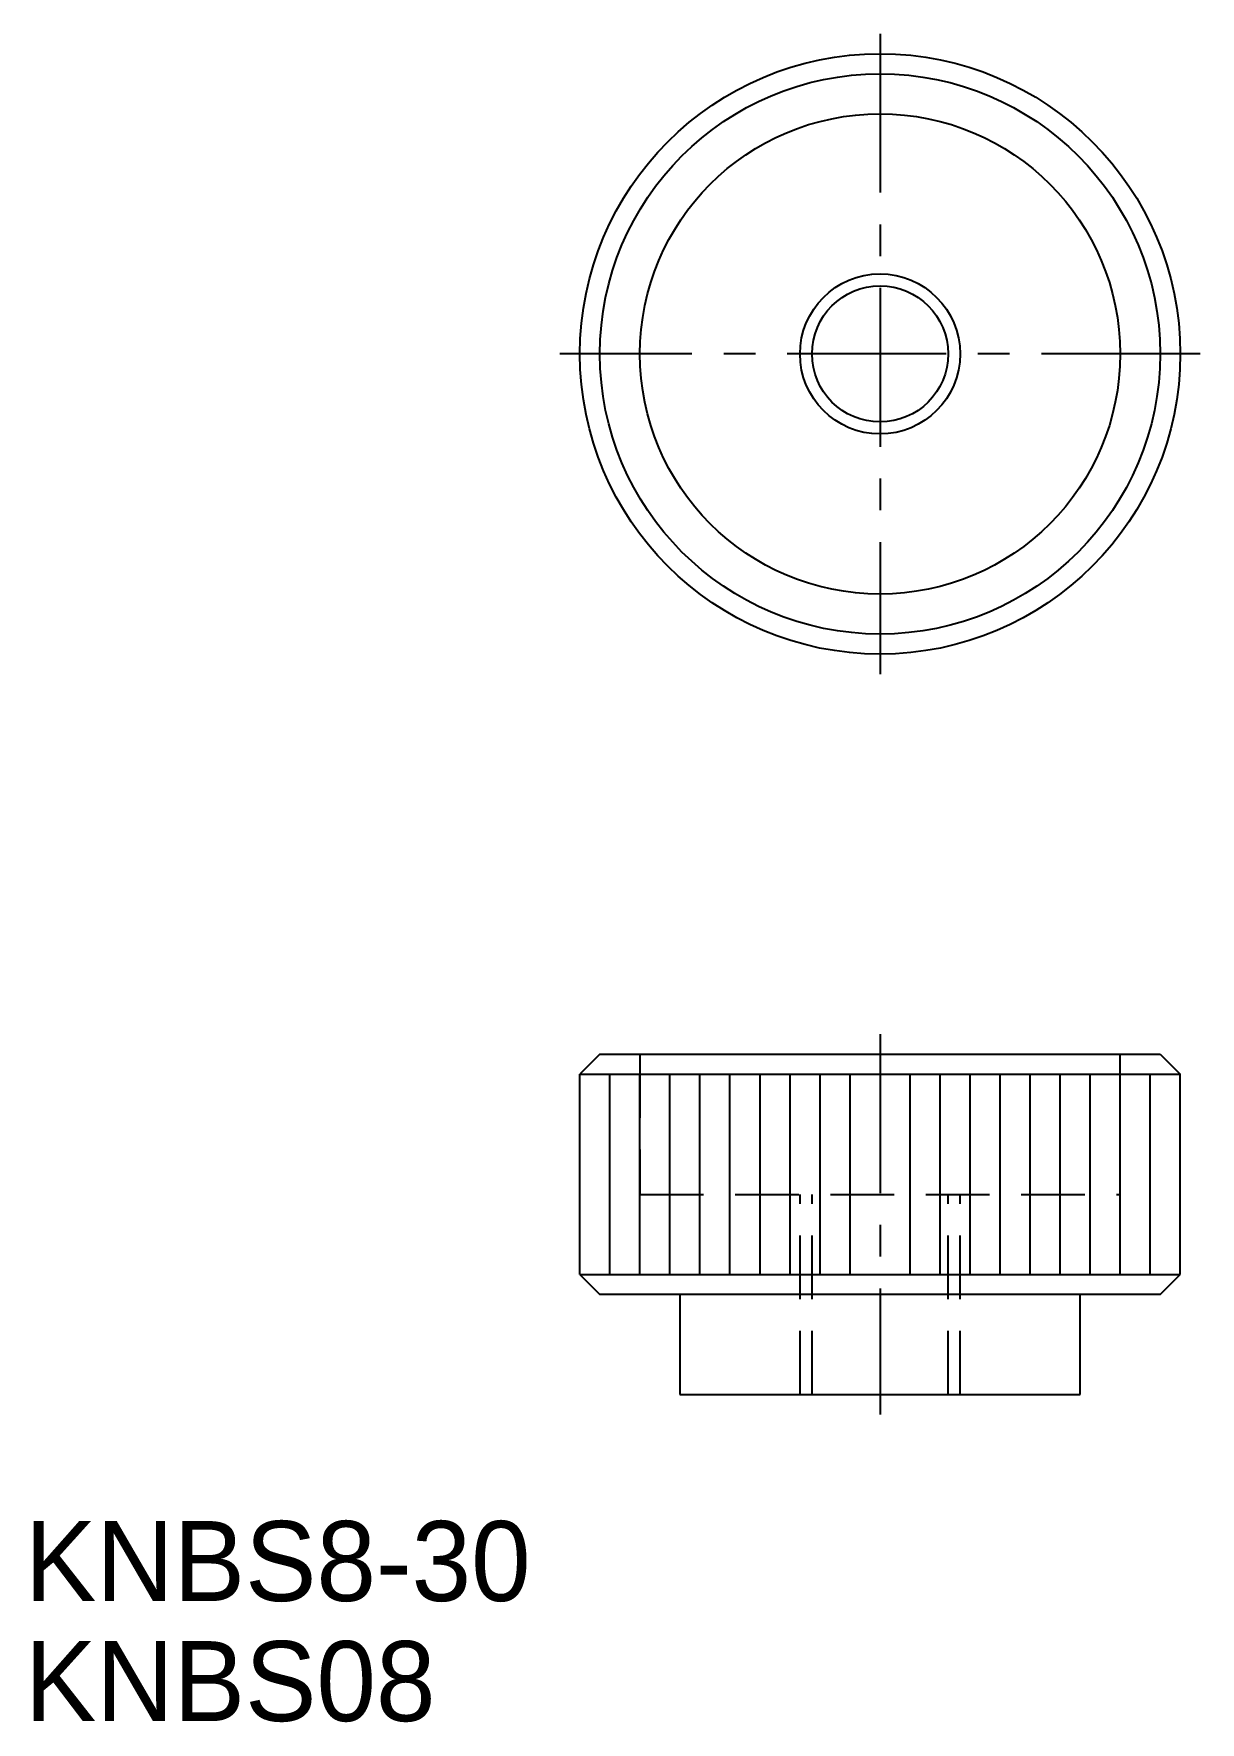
# Model space of a CAD drawing. Extents: x 96.5 to 154.8, y 53.7 to 138.
import ezdxf

# ---------------------------------------------------------------- set-up
doc = ezdxf.new("R2010")
doc.units = 0
doc.header["$LTSCALE"] = 0.25
doc.linetypes.add('CENTER', pattern=[50.8, 31.75, -6.35, 6.35, -6.35])
doc.linetypes.add('DASHED', pattern=[19.05, 12.7, -6.35])
doc.layers.get('0').update_dxf_attribs({"linetype": 'CONTINUOUS'})
doc.layers.add('CENTER', color=1, linetype='CENTER')

msp = doc.modelspace()

# ---------------------------------------------------------------- linework, layer by layer
at = {"color": 7, "linetype": 'CONTINUOUS'}
for p, q in [((124.79, 87.036), (123.79, 86.036)), ((124.79, 87.036), (152.79, 87.036)), ((152.79, 87.036), (153.79, 86.036)), ((123.79, 86.036), (153.79, 86.036)), ((123.79, 76.036), (123.79, 86.036)), ((125.29, 76.036), (125.29, 86.036)), ((126.79, 76.036), (126.79, 86.036)), ((128.29, 76.036), (128.29, 86.036)), ((129.79, 76.036), (129.79, 86.036)), ((131.29, 76.036), (131.29, 86.036)), ((132.79, 76.036), (132.79, 86.036)), ((134.29, 76.036), (134.29, 86.036)), ((135.79, 76.036), (135.79, 86.036)), ((137.29, 76.036), (137.29, 86.036)), ((140.29, 76.036), (140.29, 86.036)), ((141.79, 76.036), (141.79, 86.036)), ((143.29, 76.036), (143.29, 86.036)), ((144.79, 76.036), (144.79, 86.036)), ((146.29, 76.036), (146.29, 86.036)), ((147.79, 76.036), (147.79, 86.036)), ((149.29, 76.036), (149.29, 86.036)), ((150.79, 76.036), (150.79, 86.036)), ((152.29, 76.036), (152.29, 86.036)), ((153.79, 76.036), (153.79, 86.036)), ((123.79, 76.036), (124.79, 75.036)), ((152.79, 75.036), (124.79, 75.036)), ((128.79, 75.036), (128.79, 70.036)), ((148.79, 70.036), (148.79, 75.036)), ((128.79, 70.036), (148.79, 70.036))]:
    msp.add_line(p, q, dxfattribs=at)
at = {"color": 3, "linetype": 'DASHED'}
for p, q in [((126.79, 87.036), (126.79, 80.036)), ((150.79, 80.036), (150.79, 87.036)), ((126.79, 80.036), (150.79, 80.036)), ((134.79, 70.036), (134.79, 80.036)), ((135.39, 70.036), (135.39, 80.036)), ((142.19, 70.036), (142.19, 80.036)), ((142.79, 70.036), (142.79, 80.036))]:
    msp.add_line(p, q, dxfattribs=at)
for p, q in [((132.79, 80.036), (132.79, 80.036)), ((138.79, 80.036), (138.79, 80.036))]:
    msp.add_line(p, q)
at = {"linetype": 'CONTINUOUS'}
for p in [(123.79, 76.036), (152.79, 75.036)]:
    msp.add_line(p, (153.79, 76.036), dxfattribs=at)
at = {"color": 7, "linetype": 'CONTINUOUS'}
for radius in [15, 14, 12]:
    msp.add_circle((138.79, 122.033), radius, dxfattribs=at)
at = {"color": 3, "linetype": 'CONTINUOUS'}
msp.add_circle((138.79, 122.033), 4, dxfattribs=at)
at = {"linetype": 'CONTINUOUS'}
msp.add_circle((138.79, 122.033), 3.4, dxfattribs=at)
at = {"layer": 'CENTER', "color": 1, "linetype": 'CENTER'}
for p, q in [((138.79, 138.033), (138.79, 106.033)), ((154.79, 122.033), (122.79, 122.033)), ((138.79, 88.036), (138.79, 69.036))]:
    msp.add_line(p, q, dxfattribs=at)

# ---------------------------------------------------------------- texts
at = {"color": 7, "linetype": 'CONTINUOUS'}
for s, p in [('KNBS8-30', (96.058, 59.712)), ('KNBS08', (96.058, 53.712))]:
    msp.add_text(s, height=4, dxfattribs=at).set_placement(p)

doc.saveas('drawing.dxf')
